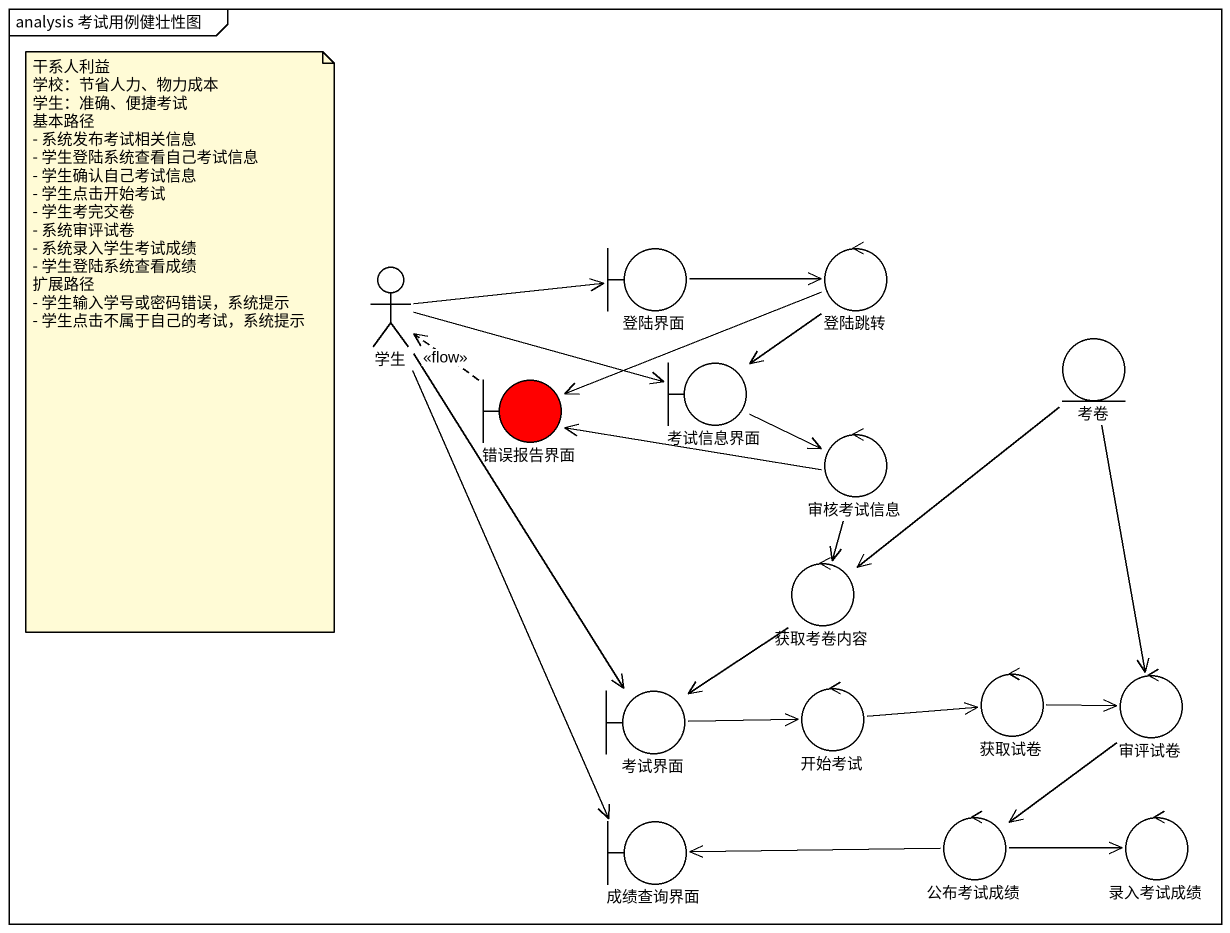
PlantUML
@startuml
mainframe analysis 考试用例健壮性图
actor 学生
boundary 登陆界面
control 登陆跳转
boundary 考试信息界面
entity 考卷
boundary 错误报告界面 #FF0000
control 审核考试信息
control 获取考卷内容
boundary 考试界面
control 开始考试
control 获取试卷
control 审评试卷
boundary 成绩查询界面
control 公布考试成绩
control 录入考试成绩
学生 -right-> 登陆界面
学生 -right-> 考试信息界面
学生 --> 考试界面
学生 --> 成绩查询界面
登陆界面 -right-> 登陆跳转
登陆跳转 --> 考试信息界面
登陆跳转 -left-> 错误报告界面
考试信息界面 -right-> 审核考试信息
考卷 --> 获取考卷内容
考卷 --> 审评试卷
错误报告界面 .up.> 学生 : <<flow>>
审核考试信息 -left-> 错误报告界面
审核考试信息 --> 获取考卷内容
获取考卷内容 --> 考试界面
考试界面 -right-> 开始考试
开始考试 -right-> 获取试卷
获取试卷 -right-> 审评试卷
审评试卷 --> 公布考试成绩
公布考试成绩 -left-> 成绩查询界面
公布考试成绩 -right-> 录入考试成绩
note as N1
  干系人利益
  学校：节省人力、物力成本
  学生：准确、便捷考试
  基本路径
  - 系统发布考试相关信息
  - 学生登陆系统查看自己考试信息
  - 学生确认自己考试信息
  - 学生点击开始考试
  - 学生考完交卷
  - 系统审评试卷
  - 系统录入学生考试成绩
  - 学生登陆系统查看成绩
  扩展路径
  - 学生输入学号或密码错误，系统提示
  - 学生点击不属于自己的考试，系统提示
end note
@enduml
